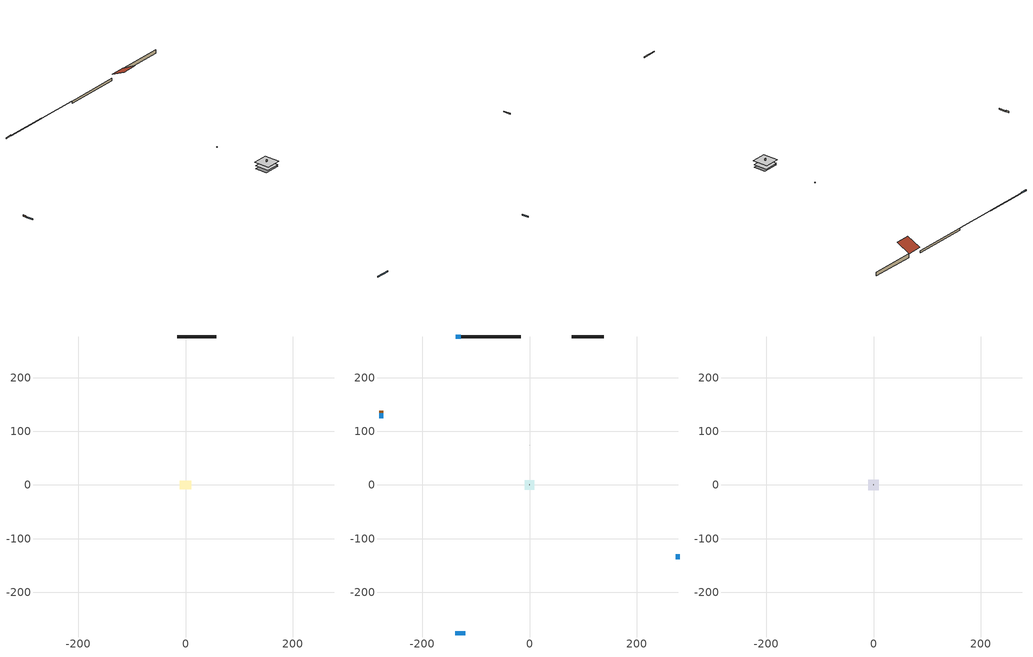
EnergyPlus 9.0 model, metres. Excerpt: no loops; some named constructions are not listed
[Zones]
finished basement
 floor foundation (SlabConstruction): -10.67,-7.62 -10.67,7.62 10.67,7.62 10.67,-7.62 z-2.13
 wall foundation (FndWallConstruction): 57.38,276.71 -15.77,276.71 z-2.13:0.61
living
 floor to finished basement (AdiabaticFloorConstruction Reversed): 9.02,9.02 9.02,-9.02 -9.02,-9.02 -9.02,9.02 z0.61
 wall outside (WallConstruction): 138.36,276.71 79,276.71 z0.61:5.49
 wall outside (RimJoistConstruction): -16.7,276.71 -71.56,276.71 z0.61:0.91
 wall outside (RimJoistConstruction 1): -72.49,276.71 -127.35,276.71 z0.61:0.91
 wall outside (AdiabaticWallConstruction 1): -276.71,138.36 -276.71,134.7 z0.61:2.64
 wall outside (AdiabaticWallConstruction): -138.36,-276.71 -120.07,-276.71 / -128.28,276.71 -137.43,276.71 / 276.71,-138.36 276.71,-129.21 / -276.71,133.77 -276.71,124.63 z0.61:1.83
 wall to unfinished attic (WallConstruction 1 Reversed): -0.61,0 0.61,0 z5.49:7.92
 window (WindowConstruction): -138.36,-276.71 -120.07,-276.71 z0.61:1.83
 window (WindowConstruction 1): -128.28,276.71 -137.43,276.71 z0.61:1.83
 window (WindowConstruction 2): 276.71,-138.36 276.71,-129.21 z0.61:1.83
 window (WindowConstruction 3): -276.71,133.77 -276.71,124.63 z0.61:1.83
 door (Door): -276.71,138.36 -276.71,134.7 z0.61:2.64
res ds res ac asys ret air zone
 floor adiabatic (AdiabaticConst): 0,74 0,74.1 0.1,74.1 0.1,74 z0
 wall adiabatic (AdiabaticConst): 0.1,74 0.1,74.1 0,74.1 0,74 0.1,74 z0:1
 ceiling adiabatic (AdiabaticConst): 0.1,74 0.1,74.1 0,74.1 0,74 z1
res ds res fur gas asys ret air zone
 floor adiabatic (AdiabaticConst): 0,74 0,74.1 0.1,74.1 0.1,74 z0
 wall adiabatic (AdiabaticConst): 0,74.1 0,74 0.1,74 0.1,74.1 0,74.1 z0:1
 ceiling adiabatic (AdiabaticConst): 0.1,74 0.1,74.1 0,74.1 0,74 z1
unfinished attic
 floor to living (FloorConstruction): -9.88,-9.88 -9.88,9.88 9.88,9.88 9.88,-9.88 z5.49
 roof outside (RoofConstruction): 58.31,276.71,5.49 58.31,259.04,14.32 78.07,259.04,14.32 78.07,276.71,5.49
[Schedule:Day:Interval]
res mv_1 bath exhaust schedule allday1; res mv_1 bath exhaust schedule allday10; res mv_1 bath exhaust schedule allday11; res mv_1 bath exhaust schedule allday12; res mv_1 bath exhaust schedule allday2; res mv_1 bath exhaust schedule allday3; res mv_1 bath exhaust schedule allday4; res mv_1 bath exhaust schedule allday5; res mv_1 bath exhaust schedule allday6; res mv_1 bath exhaust schedule allday7; res mv_1 bath exhaust schedule allday8; res mv_1 bath exhaust schedule allday9: No, 04:00, 0, 05:00, 1, 24:00, 0
res mv_1 range exhaust schedule allday1; res mv_1 range exhaust schedule allday10; res mv_1 range exhaust schedule allday11; res mv_1 range exhaust schedule allday12; res mv_1 range exhaust schedule allday2; res mv_1 range exhaust schedule allday3; res mv_1 range exhaust schedule allday4; res mv_1 range exhaust schedule allday5; res mv_1 range exhaust schedule allday6; res mv_1 range exhaust schedule allday7; res mv_1 range exhaust schedule allday8; res mv_1 range exhaust schedule allday9: No, 15:00, 0, 16:00, 1, 24:00, 0
res nv_1 availability schedule allday1 on; res nv_1 availability schedule allday1 on 1; res nv_1 availability schedule allday1 on 10; res nv_1 availability schedule allday1 on 11; res nv_1 availability schedule allday1 on 2; res nv_1 availability schedule allday1 on 3; res nv_1 availability schedule allday1 on 4; res nv_1 availability schedule allday1 on 5; res nv_1 availability schedule allday1 on 6; res nv_1 availability schedule allday1 on 7; res nv_1 availability schedule allday1 on 8; res nv_1 availability schedule allday1 on 9: No, 01:00, 1, 02:00, 1, 03:00, 1, 04:00, 1, 05:00, 1, 06:00, 1, 07:00, 1, 08:00, 1, 09:00, 1, 10:00, 1, 11:00, 1, 12:00, 1, 13:00, 1, 14:00, 1, 15:00, 1, 16:00, 1, 17:00, 1, 18:00, 1, 19:00, 1, 20:00, 1, 21:00, 1, 22:00, 1, 23:00, 1, 24:00, 1
res nv_1 temp schedule allday1; res nv_1 temp schedule allday11; res nv_1 temp schedule allday12; res nv_1 temp schedule allday2; res nv_1 temp schedule allday3; res nv_1 temp schedule allday4: No, 01:00, 25, 24:00, 23.8889
res nv_1 temp schedule allday10; res nv_1 temp schedule allday5; res nv_1 temp schedule allday6: No, 24:00, 20.5556
res nv_1 temp schedule allday7; res nv_1 temp schedule allday8; res nv_1 temp schedule allday9: No, 01:00, 20.5556, 24:00, 22.2222
Schedule Day 18; Schedule Day 19; Schedule Day 20; Schedule Day 21; Schedule Day 4; Window shading schedule allday11 3; Window shading schedule allday12 3; Window shading schedule allday3 3; Window shading schedule allday4 3: No, 24:00, 0
Window shading schedule allday10 3; Window shading schedule allday5 3; Window shading schedule allday6 3; Window shading schedule allday7 3; Window shading schedule allday8 3; Window shading schedule allday9 3: No, 24:00, 1
[Schedule:Week:Daily]
res mv_1 bath exhaust schedule Week Rule - Jan1-Jan6: Schedule Day 21, res mv_1 bath exhaust schedule allday1, res mv_1 bath exhaust schedule allday1, res mv_1 bath exhaust schedule allday1, res mv_1 bath exhaust schedule allday1, res mv_1 bath exhaust schedule allday1, res mv_1 bath exhaust schedule allday1, Schedule Day 21, Schedule Day 21, Schedule Day 21, Schedule Day 21, Schedule Day 21
res mv_1 bath exhaust schedule Week Rule - Jan7-Jan27: res mv_1 bath exhaust schedule allday1, res mv_1 bath exhaust schedule allday1, res mv_1 bath exhaust schedule allday1, res mv_1 bath exhaust schedule allday1, res mv_1 bath exhaust schedule allday1, res mv_1 bath exhaust schedule allday1, res mv_1 bath exhaust schedule allday1, Schedule Day 21, Schedule Day 21, Schedule Day 21, Schedule Day 21, Schedule Day 21
res mv_1 bath exhaust schedule Week Rule - Jan28-Feb3: res mv_1 bath exhaust schedule allday1, res mv_1 bath exhaust schedule allday1, res mv_1 bath exhaust schedule allday1, res mv_1 bath exhaust schedule allday1, res mv_1 bath exhaust schedule allday2, res mv_1 bath exhaust schedule allday2, res mv_1 bath exhaust schedule allday2, Schedule Day 21, Schedule Day 21, Schedule Day 21, Schedule Day 21, Schedule Day 21
res mv_1 bath exhaust schedule Week Rule - Feb4-Feb24: res mv_1 bath exhaust schedule allday2, res mv_1 bath exhaust schedule allday2, res mv_1 bath exhaust schedule allday2, res mv_1 bath exhaust schedule allday2, res mv_1 bath exhaust schedule allday2, res mv_1 bath exhaust schedule allday2, res mv_1 bath exhaust schedule allday2, Schedule Day 21, Schedule Day 21, Schedule Day 21, Schedule Day 21, Schedule Day 21
res mv_1 bath exhaust schedule Week Rule - Feb25-Mar3: res mv_1 bath exhaust schedule allday2, res mv_1 bath exhaust schedule allday2, res mv_1 bath exhaust schedule allday2, res mv_1 bath exhaust schedule allday2, res mv_1 bath exhaust schedule allday3, res mv_1 bath exhaust schedule allday3, res mv_1 bath exhaust schedule allday3, Schedule Day 21, Schedule Day 21, Schedule Day 21, Schedule Day 21, Schedule Day 21
res mv_1 bath exhaust schedule Week Rule - Mar4-Mar31: res mv_1 bath exhaust schedule allday3, res mv_1 bath exhaust schedule allday3, res mv_1 bath exhaust schedule allday3, res mv_1 bath exhaust schedule allday3, res mv_1 bath exhaust schedule allday3, res mv_1 bath exhaust schedule allday3, res mv_1 bath exhaust schedule allday3, Schedule Day 21, Schedule Day 21, Schedule Day 21, Schedule Day 21, Schedule Day 21
res mv_1 bath exhaust schedule Week Rule - Apr1-Apr28: res mv_1 bath exhaust schedule allday4, res mv_1 bath exhaust schedule allday4, res mv_1 bath exhaust schedule allday4, res mv_1 bath exhaust schedule allday4, res mv_1 bath exhaust schedule allday4, res mv_1 bath exhaust schedule allday4, res mv_1 bath exhaust schedule allday4, Schedule Day 21, Schedule Day 21, Schedule Day 21, Schedule Day 21, Schedule Day 21
res mv_1 bath exhaust schedule Week Rule - Apr29-May5: res mv_1 bath exhaust schedule allday4, res mv_1 bath exhaust schedule allday4, res mv_1 bath exhaust schedule allday5, res mv_1 bath exhaust schedule allday5, res mv_1 bath exhaust schedule allday5, res mv_1 bath exhaust schedule allday5, res mv_1 bath exhaust schedule allday5, Schedule Day 21, Schedule Day 21, Schedule Day 21, Schedule Day 21, Schedule Day 21
res mv_1 bath exhaust schedule Week Rule - May6-May26: res mv_1 bath exhaust schedule allday5, res mv_1 bath exhaust schedule allday5, res mv_1 bath exhaust schedule allday5, res mv_1 bath exhaust schedule allday5, res mv_1 bath exhaust schedule allday5, res mv_1 bath exhaust schedule allday5, res mv_1 bath exhaust schedule allday5, Schedule Day 21, Schedule Day 21, Schedule Day 21, Schedule Day 21, Schedule Day 21
res mv_1 bath exhaust schedule Week Rule - May27-Jun2: res mv_1 bath exhaust schedule allday5, res mv_1 bath exhaust schedule allday5, res mv_1 bath exhaust schedule allday5, res mv_1 bath exhaust schedule allday5, res mv_1 bath exhaust schedule allday5, res mv_1 bath exhaust schedule allday6, res mv_1 bath exhaust schedule allday6, Schedule Day 21, Schedule Day 21, Schedule Day 21, Schedule Day 21, Schedule Day 21
res mv_1 bath exhaust schedule Week Rule - Jun3-Jun30: res mv_1 bath exhaust schedule allday6, res mv_1 bath exhaust schedule allday6, res mv_1 bath exhaust schedule allday6, res mv_1 bath exhaust schedule allday6, res mv_1 bath exhaust schedule allday6, res mv_1 bath exhaust schedule allday6, res mv_1 bath exhaust schedule allday6, Schedule Day 21, Schedule Day 21, Schedule Day 21, Schedule Day 21, Schedule Day 21
res mv_1 bath exhaust schedule Week Rule - Jul1-Jul28: res mv_1 bath exhaust schedule allday7, res mv_1 bath exhaust schedule allday7, res mv_1 bath exhaust schedule allday7, res mv_1 bath exhaust schedule allday7, res mv_1 bath exhaust schedule allday7, res mv_1 bath exhaust schedule allday7, res mv_1 bath exhaust schedule allday7, Schedule Day 21, Schedule Day 21, Schedule Day 21, Schedule Day 21, Schedule Day 21
res mv_1 bath exhaust schedule Week Rule - Jul29-Aug4: res mv_1 bath exhaust schedule allday7, res mv_1 bath exhaust schedule allday7, res mv_1 bath exhaust schedule allday7, res mv_1 bath exhaust schedule allday8, res mv_1 bath exhaust schedule allday8, res mv_1 bath exhaust schedule allday8, res mv_1 bath exhaust schedule allday8, Schedule Day 21, Schedule Day 21, Schedule Day 21, Schedule Day 21, Schedule Day 21
res mv_1 bath exhaust schedule Week Rule - Aug5-Aug25: res mv_1 bath exhaust schedule allday8, res mv_1 bath exhaust schedule allday8, res mv_1 bath exhaust schedule allday8, res mv_1 bath exhaust schedule allday8, res mv_1 bath exhaust schedule allday8, res mv_1 bath exhaust schedule allday8, res mv_1 bath exhaust schedule allday8, Schedule Day 21, Schedule Day 21, Schedule Day 21, Schedule Day 21, Schedule Day 21
res mv_1 bath exhaust schedule Week Rule - Aug26-Sep1: res mv_1 bath exhaust schedule allday8, res mv_1 bath exhaust schedule allday8, res mv_1 bath exhaust schedule allday8, res mv_1 bath exhaust schedule allday8, res mv_1 bath exhaust schedule allday8, res mv_1 bath exhaust schedule allday8, res mv_1 bath exhaust schedule allday9, Schedule Day 21, Schedule Day 21, Schedule Day 21, Schedule Day 21, Schedule Day 21
res mv_1 bath exhaust schedule Week Rule - Sep2-Sep29: res mv_1 bath exhaust schedule allday9, res mv_1 bath exhaust schedule allday9, res mv_1 bath exhaust schedule allday9, res mv_1 bath exhaust schedule allday9, res mv_1 bath exhaust schedule allday9, res mv_1 bath exhaust schedule allday9, res mv_1 bath exhaust schedule allday9, Schedule Day 21, Schedule Day 21, Schedule Day 21, Schedule Day 21, Schedule Day 21
res mv_1 bath exhaust schedule Week Rule - Sep30-Oct6: res mv_1 bath exhaust schedule allday9, res mv_1 bath exhaust schedule allday10, res mv_1 bath exhaust schedule allday10, res mv_1 bath exhaust schedule allday10, res mv_1 bath exhaust schedule allday10, res mv_1 bath exhaust schedule allday10, res mv_1 bath exhaust schedule allday10, Schedule Day 21, Schedule Day 21, Schedule Day 21, Schedule Day 21, Schedule Day 21
res mv_1 bath exhaust schedule Week Rule - Oct7-Oct27: res mv_1 bath exhaust schedule allday10, res mv_1 bath exhaust schedule allday10, res mv_1 bath exhaust schedule allday10, res mv_1 bath exhaust schedule allday10, res mv_1 bath exhaust schedule allday10, res mv_1 bath exhaust schedule allday10, res mv_1 bath exhaust schedule allday10, Schedule Day 21, Schedule Day 21, Schedule Day 21, Schedule Day 21, Schedule Day 21
res mv_1 bath exhaust schedule Week Rule - Oct28-Nov3: res mv_1 bath exhaust schedule allday10, res mv_1 bath exhaust schedule allday10, res mv_1 bath exhaust schedule allday10, res mv_1 bath exhaust schedule allday10, res mv_1 bath exhaust schedule allday11, res mv_1 bath exhaust schedule allday11, res mv_1 bath exhaust schedule allday11, Schedule Day 21, Schedule Day 21, Schedule Day 21, Schedule Day 21, Schedule Day 21
res mv_1 bath exhaust schedule Week Rule - Nov4-Nov24: res mv_1 bath exhaust schedule allday11, res mv_1 bath exhaust schedule allday11, res mv_1 bath exhaust schedule allday11, res mv_1 bath exhaust schedule allday11, res mv_1 bath exhaust schedule allday11, res mv_1 bath exhaust schedule allday11, res mv_1 bath exhaust schedule allday11, Schedule Day 21, Schedule Day 21, Schedule Day 21, Schedule Day 21, Schedule Day 21
res mv_1 bath exhaust schedule Week Rule - Nov25-Dec1: res mv_1 bath exhaust schedule allday11, res mv_1 bath exhaust schedule allday11, res mv_1 bath exhaust schedule allday11, res mv_1 bath exhaust schedule allday11, res mv_1 bath exhaust schedule allday11, res mv_1 bath exhaust schedule allday11, res mv_1 bath exhaust schedule allday12, Schedule Day 21, Schedule Day 21, Schedule Day 21, Schedule Day 21, Schedule Day 21
res mv_1 bath exhaust schedule Week Rule - Dec2-Dec31: res mv_1 bath exhaust schedule allday12, res mv_1 bath exhaust schedule allday12, res mv_1 bath exhaust schedule allday12, res mv_1 bath exhaust schedule allday12, res mv_1 bath exhaust schedule allday12, res mv_1 bath exhaust schedule allday12, res mv_1 bath exhaust schedule allday12, Schedule Day 21, Schedule Day 21, Schedule Day 21, Schedule Day 21, Schedule Day 21
res mv_1 range exhaust schedule Week Rule - Jan1-Jan6: Schedule Day 20, res mv_1 range exhaust schedule allday1, res mv_1 range exhaust schedule allday1, res mv_1 range exhaust schedule allday1, res mv_1 range exhaust schedule allday1, res mv_1 range exhaust schedule allday1, res mv_1 range exhaust schedule allday1, Schedule Day 20, Schedule Day 20, Schedule Day 20, Schedule Day 20, Schedule Day 20
res mv_1 range exhaust schedule Week Rule - Jan7-Jan27: res mv_1 range exhaust schedule allday1, res mv_1 range exhaust schedule allday1, res mv_1 range exhaust schedule allday1, res mv_1 range exhaust schedule allday1, res mv_1 range exhaust schedule allday1, res mv_1 range exhaust schedule allday1, res mv_1 range exhaust schedule allday1, Schedule Day 20, Schedule Day 20, Schedule Day 20, Schedule Day 20, Schedule Day 20
res mv_1 range exhaust schedule Week Rule - Jan28-Feb3: res mv_1 range exhaust schedule allday1, res mv_1 range exhaust schedule allday1, res mv_1 range exhaust schedule allday1, res mv_1 range exhaust schedule allday1, res mv_1 range exhaust schedule allday2, res mv_1 range exhaust schedule allday2, res mv_1 range exhaust schedule allday2, Schedule Day 20, Schedule Day 20, Schedule Day 20, Schedule Day 20, Schedule Day 20
res mv_1 range exhaust schedule Week Rule - Feb4-Feb24: res mv_1 range exhaust schedule allday2, res mv_1 range exhaust schedule allday2, res mv_1 range exhaust schedule allday2, res mv_1 range exhaust schedule allday2, res mv_1 range exhaust schedule allday2, res mv_1 range exhaust schedule allday2, res mv_1 range exhaust schedule allday2, Schedule Day 20, Schedule Day 20, Schedule Day 20, Schedule Day 20, Schedule Day 20
res mv_1 range exhaust schedule Week Rule - Feb25-Mar3: res mv_1 range exhaust schedule allday2, res mv_1 range exhaust schedule allday2, res mv_1 range exhaust schedule allday2, res mv_1 range exhaust schedule allday2, res mv_1 range exhaust schedule allday3, res mv_1 range exhaust schedule allday3, res mv_1 range exhaust schedule allday3, Schedule Day 20, Schedule Day 20, Schedule Day 20, Schedule Day 20, Schedule Day 20
res mv_1 range exhaust schedule Week Rule - Mar4-Mar31: res mv_1 range exhaust schedule allday3, res mv_1 range exhaust schedule allday3, res mv_1 range exhaust schedule allday3, res mv_1 range exhaust schedule allday3, res mv_1 range exhaust schedule allday3, res mv_1 range exhaust schedule allday3, res mv_1 range exhaust schedule allday3, Schedule Day 20, Schedule Day 20, Schedule Day 20, Schedule Day 20, Schedule Day 20
res mv_1 range exhaust schedule Week Rule - Apr1-Apr28: res mv_1 range exhaust schedule allday4, res mv_1 range exhaust schedule allday4, res mv_1 range exhaust schedule allday4, res mv_1 range exhaust schedule allday4, res mv_1 range exhaust schedule allday4, res mv_1 range exhaust schedule allday4, res mv_1 range exhaust schedule allday4, Schedule Day 20, Schedule Day 20, Schedule Day 20, Schedule Day 20, Schedule Day 20
res mv_1 range exhaust schedule Week Rule - Apr29-May5: res mv_1 range exhaust schedule allday4, res mv_1 range exhaust schedule allday4, res mv_1 range exhaust schedule allday5, res mv_1 range exhaust schedule allday5, res mv_1 range exhaust schedule allday5, res mv_1 range exhaust schedule allday5, res mv_1 range exhaust schedule allday5, Schedule Day 20, Schedule Day 20, Schedule Day 20, Schedule Day 20, Schedule Day 20
res mv_1 range exhaust schedule Week Rule - May6-May26: res mv_1 range exhaust schedule allday5, res mv_1 range exhaust schedule allday5, res mv_1 range exhaust schedule allday5, res mv_1 range exhaust schedule allday5, res mv_1 range exhaust schedule allday5, res mv_1 range exhaust schedule allday5, res mv_1 range exhaust schedule allday5, Schedule Day 20, Schedule Day 20, Schedule Day 20, Schedule Day 20, Schedule Day 20
res mv_1 range exhaust schedule Week Rule - May27-Jun2: res mv_1 range exhaust schedule allday5, res mv_1 range exhaust schedule allday5, res mv_1 range exhaust schedule allday5, res mv_1 range exhaust schedule allday5, res mv_1 range exhaust schedule allday5, res mv_1 range exhaust schedule allday6, res mv_1 range exhaust schedule allday6, Schedule Day 20, Schedule Day 20, Schedule Day 20, Schedule Day 20, Schedule Day 20
res mv_1 range exhaust schedule Week Rule - Jun3-Jun30: res mv_1 range exhaust schedule allday6, res mv_1 range exhaust schedule allday6, res mv_1 range exhaust schedule allday6, res mv_1 range exhaust schedule allday6, res mv_1 range exhaust schedule allday6, res mv_1 range exhaust schedule allday6, res mv_1 range exhaust schedule allday6, Schedule Day 20, Schedule Day 20, Schedule Day 20, Schedule Day 20, Schedule Day 20
res mv_1 range exhaust schedule Week Rule - Jul1-Jul28: res mv_1 range exhaust schedule allday7, res mv_1 range exhaust schedule allday7, res mv_1 range exhaust schedule allday7, res mv_1 range exhaust schedule allday7, res mv_1 range exhaust schedule allday7, res mv_1 range exhaust schedule allday7, res mv_1 range exhaust schedule allday7, Schedule Day 20, Schedule Day 20, Schedule Day 20, Schedule Day 20, Schedule Day 20
res mv_1 range exhaust schedule Week Rule - Jul29-Aug4: res mv_1 range exhaust schedule allday7, res mv_1 range exhaust schedule allday7, res mv_1 range exhaust schedule allday7, res mv_1 range exhaust schedule allday8, res mv_1 range exhaust schedule allday8, res mv_1 range exhaust schedule allday8, res mv_1 range exhaust schedule allday8, Schedule Day 20, Schedule Day 20, Schedule Day 20, Schedule Day 20, Schedule Day 20
res mv_1 range exhaust schedule Week Rule - Aug5-Aug25: res mv_1 range exhaust schedule allday8, res mv_1 range exhaust schedule allday8, res mv_1 range exhaust schedule allday8, res mv_1 range exhaust schedule allday8, res mv_1 range exhaust schedule allday8, res mv_1 range exhaust schedule allday8, res mv_1 range exhaust schedule allday8, Schedule Day 20, Schedule Day 20, Schedule Day 20, Schedule Day 20, Schedule Day 20
res mv_1 range exhaust schedule Week Rule - Aug26-Sep1: res mv_1 range exhaust schedule allday8, res mv_1 range exhaust schedule allday8, res mv_1 range exhaust schedule allday8, res mv_1 range exhaust schedule allday8, res mv_1 range exhaust schedule allday8, res mv_1 range exhaust schedule allday8, res mv_1 range exhaust schedule allday9, Schedule Day 20, Schedule Day 20, Schedule Day 20, Schedule Day 20, Schedule Day 20
res mv_1 range exhaust schedule Week Rule - Sep2-Sep29: res mv_1 range exhaust schedule allday9, res mv_1 range exhaust schedule allday9, res mv_1 range exhaust schedule allday9, res mv_1 range exhaust schedule allday9, res mv_1 range exhaust schedule allday9, res mv_1 range exhaust schedule allday9, res mv_1 range exhaust schedule allday9, Schedule Day 20, Schedule Day 20, Schedule Day 20, Schedule Day 20, Schedule Day 20
res mv_1 range exhaust schedule Week Rule - Sep30-Oct6: res mv_1 range exhaust schedule allday9, res mv_1 range exhaust schedule allday10, res mv_1 range exhaust schedule allday10, res mv_1 range exhaust schedule allday10, res mv_1 range exhaust schedule allday10, res mv_1 range exhaust schedule allday10, res mv_1 range exhaust schedule allday10, Schedule Day 20, Schedule Day 20, Schedule Day 20, Schedule Day 20, Schedule Day 20
res mv_1 range exhaust schedule Week Rule - Oct7-Oct27: res mv_1 range exhaust schedule allday10, res mv_1 range exhaust schedule allday10, res mv_1 range exhaust schedule allday10, res mv_1 range exhaust schedule allday10, res mv_1 range exhaust schedule allday10, res mv_1 range exhaust schedule allday10, res mv_1 range exhaust schedule allday10, Schedule Day 20, Schedule Day 20, Schedule Day 20, Schedule Day 20, Schedule Day 20
res mv_1 range exhaust schedule Week Rule - Oct28-Nov3: res mv_1 range exhaust schedule allday10, res mv_1 range exhaust schedule allday10, res mv_1 range exhaust schedule allday10, res mv_1 range exhaust schedule allday10, res mv_1 range exhaust schedule allday11, res mv_1 range exhaust schedule allday11, res mv_1 range exhaust schedule allday11, Schedule Day 20, Schedule Day 20, Schedule Day 20, Schedule Day 20, Schedule Day 20
res mv_1 range exhaust schedule Week Rule - Nov4-Nov24: res mv_1 range exhaust schedule allday11, res mv_1 range exhaust schedule allday11, res mv_1 range exhaust schedule allday11, res mv_1 range exhaust schedule allday11, res mv_1 range exhaust schedule allday11, res mv_1 range exhaust schedule allday11, res mv_1 range exhaust schedule allday11, Schedule Day 20, Schedule Day 20, Schedule Day 20, Schedule Day 20, Schedule Day 20
res mv_1 range exhaust schedule Week Rule - Nov25-Dec1: res mv_1 range exhaust schedule allday11, res mv_1 range exhaust schedule allday11, res mv_1 range exhaust schedule allday11, res mv_1 range exhaust schedule allday11, res mv_1 range exhaust schedule allday11, res mv_1 range exhaust schedule allday11, res mv_1 range exhaust schedule allday12, Schedule Day 20, Schedule Day 20, Schedule Day 20, Schedule Day 20, Schedule Day 20
res mv_1 range exhaust schedule Week Rule - Dec2-Dec31: res mv_1 range exhaust schedule allday12, res mv_1 range exhaust schedule allday12, res mv_1 range exhaust schedule allday12, res mv_1 range exhaust schedule allday12, res mv_1 range exhaust schedule allday12, res mv_1 range exhaust schedule allday12, res mv_1 range exhaust schedule allday12, Schedule Day 20, Schedule Day 20, Schedule Day 20, Schedule Day 20, Schedule Day 20
res nv_1 avail schedule Week Rule - Jan1-Jan6: Schedule Day 19, res nv_1 availability schedule allday1 on, res nv_1 availability schedule allday1 on, res nv_1 availability schedule allday1 on, res nv_1 availability schedule allday1 on, res nv_1 availability schedule allday1 on, res nv_1 availability schedule allday1 on, Schedule Day 19, Schedule Day 19, Schedule Day 19, Schedule Day 19, Schedule Day 19
res nv_1 avail schedule Week Rule - Jan7-Jan27: res nv_1 availability schedule allday1 on, res nv_1 availability schedule allday1 on, res nv_1 availability schedule allday1 on, res nv_1 availability schedule allday1 on, res nv_1 availability schedule allday1 on, res nv_1 availability schedule allday1 on, res nv_1 availability schedule allday1 on, Schedule Day 19, Schedule Day 19, Schedule Day 19, Schedule Day 19, Schedule Day 19
res nv_1 avail schedule Week Rule - Jan28-Feb3: res nv_1 availability schedule allday1 on, res nv_1 availability schedule allday1 on, res nv_1 availability schedule allday1 on, res nv_1 availability schedule allday1 on, res nv_1 availability schedule allday1 on 1, res nv_1 availability schedule allday1 on 1, res nv_1 availability schedule allday1 on 1, Schedule Day 19, Schedule Day 19, Schedule Day 19, Schedule Day 19, Schedule Day 19
res nv_1 avail schedule Week Rule - Feb4-Feb24: res nv_1 availability schedule allday1 on 1, res nv_1 availability schedule allday1 on 1, res nv_1 availability schedule allday1 on 1, res nv_1 availability schedule allday1 on 1, res nv_1 availability schedule allday1 on 1, res nv_1 availability schedule allday1 on 1, res nv_1 availability schedule allday1 on 1, Schedule Day 19, Schedule Day 19, Schedule Day 19, Schedule Day 19, Schedule Day 19
res nv_1 avail schedule Week Rule - Feb25-Mar3: res nv_1 availability schedule allday1 on 1, res nv_1 availability schedule allday1 on 1, res nv_1 availability schedule allday1 on 1, res nv_1 availability schedule allday1 on 1, res nv_1 availability schedule allday1 on 2, res nv_1 availability schedule allday1 on 2, res nv_1 availability schedule allday1 on 2, Schedule Day 19, Schedule Day 19, Schedule Day 19, Schedule Day 19, Schedule Day 19
res nv_1 avail schedule Week Rule - Mar4-Mar31: res nv_1 availability schedule allday1 on 2, res nv_1 availability schedule allday1 on 2, res nv_1 availability schedule allday1 on 2, res nv_1 availability schedule allday1 on 2, res nv_1 availability schedule allday1 on 2, res nv_1 availability schedule allday1 on 2, res nv_1 availability schedule allday1 on 2, Schedule Day 19, Schedule Day 19, Schedule Day 19, Schedule Day 19, Schedule Day 19
res nv_1 avail schedule Week Rule - Apr1-Apr28: res nv_1 availability schedule allday1 on 3, res nv_1 availability schedule allday1 on 3, res nv_1 availability schedule allday1 on 3, res nv_1 availability schedule allday1 on 3, res nv_1 availability schedule allday1 on 3, res nv_1 availability schedule allday1 on 3, res nv_1 availability schedule allday1 on 3, Schedule Day 19, Schedule Day 19, Schedule Day 19, Schedule Day 19, Schedule Day 19
res nv_1 avail schedule Week Rule - Apr29-May5: res nv_1 availability schedule allday1 on 3, res nv_1 availability schedule allday1 on 3, res nv_1 availability schedule allday1 on 4, res nv_1 availability schedule allday1 on 4, res nv_1 availability schedule allday1 on 4, res nv_1 availability schedule allday1 on 4, res nv_1 availability schedule allday1 on 4, Schedule Day 19, Schedule Day 19, Schedule Day 19, Schedule Day 19, Schedule Day 19
res nv_1 avail schedule Week Rule - May6-May26: res nv_1 availability schedule allday1 on 4, res nv_1 availability schedule allday1 on 4, res nv_1 availability schedule allday1 on 4, res nv_1 availability schedule allday1 on 4, res nv_1 availability schedule allday1 on 4, res nv_1 availability schedule allday1 on 4, res nv_1 availability schedule allday1 on 4, Schedule Day 19, Schedule Day 19, Schedule Day 19, Schedule Day 19, Schedule Day 19
res nv_1 avail schedule Week Rule - May27-Jun2: res nv_1 availability schedule allday1 on 4, res nv_1 availability schedule allday1 on 4, res nv_1 availability schedule allday1 on 4, res nv_1 availability schedule allday1 on 4, res nv_1 availability schedule allday1 on 4, res nv_1 availability schedule allday1 on 5, res nv_1 availability schedule allday1 on 5, Schedule Day 19, Schedule Day 19, Schedule Day 19, Schedule Day 19, Schedule Day 19
res nv_1 avail schedule Week Rule - Jun3-Jun30: res nv_1 availability schedule allday1 on 5, res nv_1 availability schedule allday1 on 5, res nv_1 availability schedule allday1 on 5, res nv_1 availability schedule allday1 on 5, res nv_1 availability schedule allday1 on 5, res nv_1 availability schedule allday1 on 5, res nv_1 availability schedule allday1 on 5, Schedule Day 19, Schedule Day 19, Schedule Day 19, Schedule Day 19, Schedule Day 19
res nv_1 avail schedule Week Rule - Jul1-Jul28: res nv_1 availability schedule allday1 on 6, res nv_1 availability schedule allday1 on 6, res nv_1 availability schedule allday1 on 6, res nv_1 availability schedule allday1 on 6, res nv_1 availability schedule allday1 on 6, res nv_1 availability schedule allday1 on 6, res nv_1 availability schedule allday1 on 6, Schedule Day 19, Schedule Day 19, Schedule Day 19, Schedule Day 19, Schedule Day 19
res nv_1 avail schedule Week Rule - Jul29-Aug4: res nv_1 availability schedule allday1 on 6, res nv_1 availability schedule allday1 on 6, res nv_1 availability schedule allday1 on 6, res nv_1 availability schedule allday1 on 7, res nv_1 availability schedule allday1 on 7, res nv_1 availability schedule allday1 on 7, res nv_1 availability schedule allday1 on 7, Schedule Day 19, Schedule Day 19, Schedule Day 19, Schedule Day 19, Schedule Day 19
res nv_1 avail schedule Week Rule - Aug5-Aug25: res nv_1 availability schedule allday1 on 7, res nv_1 availability schedule allday1 on 7, res nv_1 availability schedule allday1 on 7, res nv_1 availability schedule allday1 on 7, res nv_1 availability schedule allday1 on 7, res nv_1 availability schedule allday1 on 7, res nv_1 availability schedule allday1 on 7, Schedule Day 19, Schedule Day 19, Schedule Day 19, Schedule Day 19, Schedule Day 19
res nv_1 avail schedule Week Rule - Aug26-Sep1: res nv_1 availability schedule allday1 on 7, res nv_1 availability schedule allday1 on 7, res nv_1 availability schedule allday1 on 7, res nv_1 availability schedule allday1 on 7, res nv_1 availability schedule allday1 on 7, res nv_1 availability schedule allday1 on 7, res nv_1 availability schedule allday1 on 8, Schedule Day 19, Schedule Day 19, Schedule Day 19, Schedule Day 19, Schedule Day 19
res nv_1 avail schedule Week Rule - Sep2-Sep29: res nv_1 availability schedule allday1 on 8, res nv_1 availability schedule allday1 on 8, res nv_1 availability schedule allday1 on 8, res nv_1 availability schedule allday1 on 8, res nv_1 availability schedule allday1 on 8, res nv_1 availability schedule allday1 on 8, res nv_1 availability schedule allday1 on 8, Schedule Day 19, Schedule Day 19, Schedule Day 19, Schedule Day 19, Schedule Day 19
res nv_1 avail schedule Week Rule - Sep30-Oct6: res nv_1 availability schedule allday1 on 8, res nv_1 availability schedule allday1 on 9, res nv_1 availability schedule allday1 on 9, res nv_1 availability schedule allday1 on 9, res nv_1 availability schedule allday1 on 9, res nv_1 availability schedule allday1 on 9, res nv_1 availability schedule allday1 on 9, Schedule Day 19, Schedule Day 19, Schedule Day 19, Schedule Day 19, Schedule Day 19
res nv_1 avail schedule Week Rule - Oct7-Oct27: res nv_1 availability schedule allday1 on 9, res nv_1 availability schedule allday1 on 9, res nv_1 availability schedule allday1 on 9, res nv_1 availability schedule allday1 on 9, res nv_1 availability schedule allday1 on 9, res nv_1 availability schedule allday1 on 9, res nv_1 availability schedule allday1 on 9, Schedule Day 19, Schedule Day 19, Schedule Day 19, Schedule Day 19, Schedule Day 19
res nv_1 avail schedule Week Rule - Oct28-Nov3: res nv_1 availability schedule allday1 on 9, res nv_1 availability schedule allday1 on 9, res nv_1 availability schedule allday1 on 9, res nv_1 availability schedule allday1 on 9, res nv_1 availability schedule allday1 on 10, res nv_1 availability schedule allday1 on 10, res nv_1 availability schedule allday1 on 10, Schedule Day 19, Schedule Day 19, Schedule Day 19, Schedule Day 19, Schedule Day 19
res nv_1 avail schedule Week Rule - Nov4-Nov24: res nv_1 availability schedule allday1 on 10, res nv_1 availability schedule allday1 on 10, res nv_1 availability schedule allday1 on 10, res nv_1 availability schedule allday1 on 10, res nv_1 availability schedule allday1 on 10, res nv_1 availability schedule allday1 on 10, res nv_1 availability schedule allday1 on 10, Schedule Day 19, Schedule Day 19, Schedule Day 19, Schedule Day 19, Schedule Day 19
res nv_1 avail schedule Week Rule - Nov25-Dec1: res nv_1 availability schedule allday1 on 10, res nv_1 availability schedule allday1 on 10, res nv_1 availability schedule allday1 on 10, res nv_1 availability schedule allday1 on 10, res nv_1 availability schedule allday1 on 10, res nv_1 availability schedule allday1 on 10, res nv_1 availability schedule allday1 on 11, Schedule Day 19, Schedule Day 19, Schedule Day 19, Schedule Day 19, Schedule Day 19
res nv_1 avail schedule Week Rule - Dec2-Dec31: res nv_1 availability schedule allday1 on 11, res nv_1 availability schedule allday1 on 11, res nv_1 availability schedule allday1 on 11, res nv_1 availability schedule allday1 on 11, res nv_1 availability schedule allday1 on 11, res nv_1 availability schedule allday1 on 11, res nv_1 availability schedule allday1 on 11, Schedule Day 19, Schedule Day 19, Schedule Day 19, Schedule Day 19, Schedule Day 19
res nv_1 temp schedule Week Rule - Jan1-Jan6: Schedule Day 18, res nv_1 temp schedule allday1, res nv_1 temp schedule allday1, res nv_1 temp schedule allday1, res nv_1 temp schedule allday1, res nv_1 temp schedule allday1, res nv_1 temp schedule allday1, Schedule Day 18, Schedule Day 18, Schedule Day 18, Schedule Day 18, Schedule Day 18
res nv_1 temp schedule Week Rule - Jan7-Jan27: res nv_1 temp schedule allday1, res nv_1 temp schedule allday1, res nv_1 temp schedule allday1, res nv_1 temp schedule allday1, res nv_1 temp schedule allday1, res nv_1 temp schedule allday1, res nv_1 temp schedule allday1, Schedule Day 18, Schedule Day 18, Schedule Day 18, Schedule Day 18, Schedule Day 18
res nv_1 temp schedule Week Rule - Jan28-Feb3: res nv_1 temp schedule allday1, res nv_1 temp schedule allday1, res nv_1 temp schedule allday1, res nv_1 temp schedule allday1, res nv_1 temp schedule allday2, res nv_1 temp schedule allday2, res nv_1 temp schedule allday2, Schedule Day 18, Schedule Day 18, Schedule Day 18, Schedule Day 18, Schedule Day 18
res nv_1 temp schedule Week Rule - Feb4-Feb24: res nv_1 temp schedule allday2, res nv_1 temp schedule allday2, res nv_1 temp schedule allday2, res nv_1 temp schedule allday2, res nv_1 temp schedule allday2, res nv_1 temp schedule allday2, res nv_1 temp schedule allday2, Schedule Day 18, Schedule Day 18, Schedule Day 18, Schedule Day 18, Schedule Day 18
res nv_1 temp schedule Week Rule - Feb25-Mar3: res nv_1 temp schedule allday2, res nv_1 temp schedule allday2, res nv_1 temp schedule allday2, res nv_1 temp schedule allday2, res nv_1 temp schedule allday3, res nv_1 temp schedule allday3, res nv_1 temp schedule allday3, Schedule Day 18, Schedule Day 18, Schedule Day 18, Schedule Day 18, Schedule Day 18
res nv_1 temp schedule Week Rule - Mar4-Mar31: res nv_1 temp schedule allday3, res nv_1 temp schedule allday3, res nv_1 temp schedule allday3, res nv_1 temp schedule allday3, res nv_1 temp schedule allday3, res nv_1 temp schedule allday3, res nv_1 temp schedule allday3, Schedule Day 18, Schedule Day 18, Schedule Day 18, Schedule Day 18, Schedule Day 18
res nv_1 temp schedule Week Rule - Apr1-Apr28: res nv_1 temp schedule allday4, res nv_1 temp schedule allday4, res nv_1 temp schedule allday4, res nv_1 temp schedule allday4, res nv_1 temp schedule allday4, res nv_1 temp schedule allday4, res nv_1 temp schedule allday4, Schedule Day 18, Schedule Day 18, Schedule Day 18, Schedule Day 18, Schedule Day 18
res nv_1 temp schedule Week Rule - Apr29-May5: res nv_1 temp schedule allday4, res nv_1 temp schedule allday4, res nv_1 temp schedule allday5, res nv_1 temp schedule allday5, res nv_1 temp schedule allday5, res nv_1 temp schedule allday5, res nv_1 temp schedule allday5, Schedule Day 18, Schedule Day 18, Schedule Day 18, Schedule Day 18, Schedule Day 18
res nv_1 temp schedule Week Rule - May6-May26: res nv_1 temp schedule allday5, res nv_1 temp schedule allday5, res nv_1 temp schedule allday5, res nv_1 temp schedule allday5, res nv_1 temp schedule allday5, res nv_1 temp schedule allday5, res nv_1 temp schedule allday5, Schedule Day 18, Schedule Day 18, Schedule Day 18, Schedule Day 18, Schedule Day 18
res nv_1 temp schedule Week Rule - May27-Jun2: res nv_1 temp schedule allday5, res nv_1 temp schedule allday5, res nv_1 temp schedule allday5, res nv_1 temp schedule allday5, res nv_1 temp schedule allday5, res nv_1 temp schedule allday6, res nv_1 temp schedule allday6, Schedule Day 18, Schedule Day 18, Schedule Day 18, Schedule Day 18, Schedule Day 18
res nv_1 temp schedule Week Rule - Jun3-Jun30: res nv_1 temp schedule allday6, res nv_1 temp schedule allday6, res nv_1 temp schedule allday6, res nv_1 temp schedule allday6, res nv_1 temp schedule allday6, res nv_1 temp schedule allday6, res nv_1 temp schedule allday6, Schedule Day 18, Schedule Day 18, Schedule Day 18, Schedule Day 18, Schedule Day 18
res nv_1 temp schedule Week Rule - Jul1-Jul28: res nv_1 temp schedule allday7, res nv_1 temp schedule allday7, res nv_1 temp schedule allday7, res nv_1 temp schedule allday7, res nv_1 temp schedule allday7, res nv_1 temp schedule allday7, res nv_1 temp schedule allday7, Schedule Day 18, Schedule Day 18, Schedule Day 18, Schedule Day 18, Schedule Day 18
res nv_1 temp schedule Week Rule - Jul29-Aug4: res nv_1 temp schedule allday7, res nv_1 temp schedule allday7, res nv_1 temp schedule allday7, res nv_1 temp schedule allday8, res nv_1 temp schedule allday8, res nv_1 temp schedule allday8, res nv_1 temp schedule allday8, Schedule Day 18, Schedule Day 18, Schedule Day 18, Schedule Day 18, Schedule Day 18
res nv_1 temp schedule Week Rule - Aug5-Aug25: res nv_1 temp schedule allday8, res nv_1 temp schedule allday8, res nv_1 temp schedule allday8, res nv_1 temp schedule allday8, res nv_1 temp schedule allday8, res nv_1 temp schedule allday8, res nv_1 temp schedule allday8, Schedule Day 18, Schedule Day 18, Schedule Day 18, Schedule Day 18, Schedule Day 18
res nv_1 temp schedule Week Rule - Aug26-Sep1: res nv_1 temp schedule allday8, res nv_1 temp schedule allday8, res nv_1 temp schedule allday8, res nv_1 temp schedule allday8, res nv_1 temp schedule allday8, res nv_1 temp schedule allday8, res nv_1 temp schedule allday9, Schedule Day 18, Schedule Day 18, Schedule Day 18, Schedule Day 18, Schedule Day 18
res nv_1 temp schedule Week Rule - Sep2-Sep29: res nv_1 temp schedule allday9, res nv_1 temp schedule allday9, res nv_1 temp schedule allday9, res nv_1 temp schedule allday9, res nv_1 temp schedule allday9, res nv_1 temp schedule allday9, res nv_1 temp schedule allday9, Schedule Day 18, Schedule Day 18, Schedule Day 18, Schedule Day 18, Schedule Day 18
res nv_1 temp schedule Week Rule - Sep30-Oct6: res nv_1 temp schedule allday9, res nv_1 temp schedule allday10, res nv_1 temp schedule allday10, res nv_1 temp schedule allday10, res nv_1 temp schedule allday10, res nv_1 temp schedule allday10, res nv_1 temp schedule allday10, Schedule Day 18, Schedule Day 18, Schedule Day 18, Schedule Day 18, Schedule Day 18
res nv_1 temp schedule Week Rule - Oct7-Oct27: res nv_1 temp schedule allday10, res nv_1 temp schedule allday10, res nv_1 temp schedule allday10, res nv_1 temp schedule allday10, res nv_1 temp schedule allday10, res nv_1 temp schedule allday10, res nv_1 temp schedule allday10, Schedule Day 18, Schedule Day 18, Schedule Day 18, Schedule Day 18, Schedule Day 18
res nv_1 temp schedule Week Rule - Oct28-Nov3: res nv_1 temp schedule allday10, res nv_1 temp schedule allday10, res nv_1 temp schedule allday10, res nv_1 temp schedule allday10, res nv_1 temp schedule allday11, res nv_1 temp schedule allday11, res nv_1 temp schedule allday11, Schedule Day 18, Schedule Day 18, Schedule Day 18, Schedule Day 18, Schedule Day 18
res nv_1 temp schedule Week Rule - Nov4-Nov24: res nv_1 temp schedule allday11, res nv_1 temp schedule allday11, res nv_1 temp schedule allday11, res nv_1 temp schedule allday11, res nv_1 temp schedule allday11, res nv_1 temp schedule allday11, res nv_1 temp schedule allday11, Schedule Day 18, Schedule Day 18, Schedule Day 18, Schedule Day 18, Schedule Day 18
res nv_1 temp schedule Week Rule - Nov25-Dec1: res nv_1 temp schedule allday11, res nv_1 temp schedule allday11, res nv_1 temp schedule allday11, res nv_1 temp schedule allday11, res nv_1 temp schedule allday11, res nv_1 temp schedule allday11, res nv_1 temp schedule allday12, Schedule Day 18, Schedule Day 18, Schedule Day 18, Schedule Day 18, Schedule Day 18
res nv_1 temp schedule Week Rule - Dec2-Dec31: res nv_1 temp schedule allday12, res nv_1 temp schedule allday12, res nv_1 temp schedule allday12, res nv_1 temp schedule allday12, res nv_1 temp schedule allday12, res nv_1 temp schedule allday12, res nv_1 temp schedule allday12, Schedule Day 18, Schedule Day 18, Schedule Day 18, Schedule Day 18, Schedule Day 18
Window shading schedule 3 Week Rule - Mar4-Mar31: Window shading schedule allday3 3, Window shading schedule allday3 3, Window shading schedule allday3 3, Window shading schedule allday3 3, Window shading schedule allday3 3, Window shading schedule allday3 3, Window shading schedule allday3 3, Schedule Day 4, Schedule Day 4, Schedule Day 4, Schedule Day 4, Schedule Day 4
Window shading schedule 3 Week Rule - Apr1-Apr28: Window shading schedule allday4 3, Window shading schedule allday4 3, Window shading schedule allday4 3, Window shading schedule allday4 3, Window shading schedule allday4 3, Window shading schedule allday4 3, Window shading schedule allday4 3, Schedule Day 4, Schedule Day 4, Schedule Day 4, Schedule Day 4, Schedule Day 4
Window shading schedule 3 Week Rule - Apr29-May5: Window shading schedule allday4 3, Window shading schedule allday4 3, Window shading schedule allday5 3, Window shading schedule allday5 3, Window shading schedule allday5 3, Window shading schedule allday5 3, Window shading schedule allday5 3, Schedule Day 4, Schedule Day 4, Schedule Day 4, Schedule Day 4, Schedule Day 4
Window shading schedule 3 Week Rule - May6-May26: Window shading schedule allday5 3, Window shading schedule allday5 3, Window shading schedule allday5 3, Window shading schedule allday5 3, Window shading schedule allday5 3, Window shading schedule allday5 3, Window shading schedule allday5 3, Schedule Day 4, Schedule Day 4, Schedule Day 4, Schedule Day 4, Schedule Day 4
Window shading schedule 3 Week Rule - May27-Jun2: Window shading schedule allday5 3, Window shading schedule allday5 3, Window shading schedule allday5 3, Window shading schedule allday5 3, Window shading schedule allday5 3, Window shading schedule allday6 3, Window shading schedule allday6 3, Schedule Day 4, Schedule Day 4, Schedule Day 4, Schedule Day 4, Schedule Day 4
Window shading schedule 3 Week Rule - Jun3-Jun30: Window shading schedule allday6 3, Window shading schedule allday6 3, Window shading schedule allday6 3, Window shading schedule allday6 3, Window shading schedule allday6 3, Window shading schedule allday6 3, Window shading schedule allday6 3, Schedule Day 4, Schedule Day 4, Schedule Day 4, Schedule Day 4, Schedule Day 4
Window shading schedule 3 Week Rule - Jul1-Jul28: Window shading schedule allday7 3, Window shading schedule allday7 3, Window shading schedule allday7 3, Window shading schedule allday7 3, Window shading schedule allday7 3, Window shading schedule allday7 3, Window shading schedule allday7 3, Schedule Day 4, Schedule Day 4, Schedule Day 4, Schedule Day 4, Schedule Day 4
Window shading schedule 3 Week Rule - Jul29-Aug4: Window shading schedule allday7 3, Window shading schedule allday7 3, Window shading schedule allday7 3, Window shading schedule allday8 3, Window shading schedule allday8 3, Window shading schedule allday8 3, Window shading schedule allday8 3, Schedule Day 4, Schedule Day 4, Schedule Day 4, Schedule Day 4, Schedule Day 4
Window shading schedule 3 Week Rule - Aug5-Aug25: Window shading schedule allday8 3, Window shading schedule allday8 3, Window shading schedule allday8 3, Window shading schedule allday8 3, Window shading schedule allday8 3, Window shading schedule allday8 3, Window shading schedule allday8 3, Schedule Day 4, Schedule Day 4, Schedule Day 4, Schedule Day 4, Schedule Day 4
Window shading schedule 3 Week Rule - Aug26-Sep1: Window shading schedule allday8 3, Window shading schedule allday8 3, Window shading schedule allday8 3, Window shading schedule allday8 3, Window shading schedule allday8 3, Window shading schedule allday8 3, Window shading schedule allday9 3, Schedule Day 4, Schedule Day 4, Schedule Day 4, Schedule Day 4, Schedule Day 4
Window shading schedule 3 Week Rule - Sep2-Sep29: Window shading schedule allday9 3, Window shading schedule allday9 3, Window shading schedule allday9 3, Window shading schedule allday9 3, Window shading schedule allday9 3, Window shading schedule allday9 3, Window shading schedule allday9 3, Schedule Day 4, Schedule Day 4, Schedule Day 4, Schedule Day 4, Schedule Day 4
Window shading schedule 3 Week Rule - Sep30-Oct6: Window shading schedule allday9 3, Window shading schedule allday10 3, Window shading schedule allday10 3, Window shading schedule allday10 3, Window shading schedule allday10 3, Window shading schedule allday10 3, Window shading schedule allday10 3, Schedule Day 4, Schedule Day 4, Schedule Day 4, Schedule Day 4, Schedule Day 4
Window shading schedule 3 Week Rule - Oct7-Oct27: Window shading schedule allday10 3, Window shading schedule allday10 3, Window shading schedule allday10 3, Window shading schedule allday10 3, Window shading schedule allday10 3, Window shading schedule allday10 3, Window shading schedule allday10 3, Schedule Day 4, Schedule Day 4, Schedule Day 4, Schedule Day 4, Schedule Day 4
Window shading schedule 3 Week Rule - Oct28-Nov3: Window shading schedule allday10 3, Window shading schedule allday10 3, Window shading schedule allday10 3, Window shading schedule allday10 3, Window shading schedule allday11 3, Window shading schedule allday11 3, Window shading schedule allday11 3, Schedule Day 4, Schedule Day 4, Schedule Day 4, Schedule Day 4, Schedule Day 4
Window shading schedule 3 Week Rule - Nov4-Nov24: Window shading schedule allday11 3, Window shading schedule allday11 3, Window shading schedule allday11 3, Window shading schedule allday11 3, Window shading schedule allday11 3, Window shading schedule allday11 3, Window shading schedule allday11 3, Schedule Day 4, Schedule Day 4, Schedule Day 4, Schedule Day 4, Schedule Day 4
Window shading schedule 3 Week Rule - Nov25-Dec1: Window shading schedule allday11 3, Window shading schedule allday11 3, Window shading schedule allday11 3, Window shading schedule allday11 3, Window shading schedule allday11 3, Window shading schedule allday11 3, Window shading schedule allday12 3, Schedule Day 4, Schedule Day 4, Schedule Day 4, Schedule Day 4, Schedule Day 4
Window shading schedule 3 Week Rule - Dec2-Dec31: Window shading schedule allday12 3, Window shading schedule allday12 3, Window shading schedule allday12 3, Window shading schedule allday12 3, Window shading schedule allday12 3, Window shading schedule allday12 3, Window shading schedule allday12 3, Schedule Day 4, Schedule Day 4, Schedule Day 4, Schedule Day 4, Schedule Day 4
[Schedule:Year]
res mv_1 bath exhaust schedule: res mv_1 bath exhaust schedule Week Rule - Jan1-Jan6, 1, 1, 1, 6, res mv_1 bath exhaust schedule Week Rule - Jan7-Jan27, 1, 7, 1, 27, res mv_1 bath exhaust schedule Week Rule - Jan28-Feb3, 1, 28, 2, 3, res mv_1 bath exhaust schedule Week Rule - Feb4-Feb24, 2, 4, 2, 24, res mv_1 bath exhaust schedule Week Rule - Feb25-Mar3, 2, 25, 3, 3, res mv_1 bath exhaust schedule Week Rule - Mar4-Mar31, 3, 4, 3, 31, res mv_1 bath exhaust schedule Week Rule - Apr1-Apr28, 4, 1, 4, 28, res mv_1 bath exhaust schedule Week Rule - Apr29-May5, 4, 29, 5, 5, res mv_1 bath exhaust schedule Week Rule - May6-May26, 5, 6, 5, 26, res mv_1 bath exhaust schedule Week Rule - May27-Jun2, 5, 27, 6, 2, res mv_1 bath exhaust schedule Week Rule - Jun3-Jun30, 6, 3, 6, 30, res mv_1 bath exhaust schedule Week Rule - Jul1-Jul28, 7, 1, 7, 28, res mv_1 bath exhaust schedule Week Rule - Jul29-Aug4, 7, 29, 8, 4, res mv_1 bath exhaust schedule Week Rule - Aug5-Aug25, 8, 5, 8, 25, res mv_1 bath exhaust schedule Week Rule - Aug26-Sep1, 8, 26, 9, 1, res mv_1 bath exhaust schedule Week Rule - Sep2-Sep29, 9, 2, 9, 29, res mv_1 bath exhaust schedule Week Rule - Sep30-Oct6, 9, 30, 10, 6, res mv_1 bath exhaust schedule Week Rule - Oct7-Oct27, 10, 7, 10, 27, res mv_1 bath exhaust schedule Week Rule - Oct28-Nov3, 10, 28, 11, 3, res mv_1 bath exhaust schedule Week Rule - Nov4-Nov24, 11, 4, 11, 24, res mv_1 bath exhaust schedule Week Rule - Nov25-Dec1, 11, 25, 12, 1, res mv_1 bath exhaust schedule Week Rule - Dec2-Dec31, 12, 2, 12, 31
res mv_1 range exhaust schedule: res mv_1 range exhaust schedule Week Rule - Jan1-Jan6, 1, 1, 1, 6, res mv_1 range exhaust schedule Week Rule - Jan7-Jan27, 1, 7, 1, 27, res mv_1 range exhaust schedule Week Rule - Jan28-Feb3, 1, 28, 2, 3, res mv_1 range exhaust schedule Week Rule - Feb4-Feb24, 2, 4, 2, 24, res mv_1 range exhaust schedule Week Rule - Feb25-Mar3, 2, 25, 3, 3, res mv_1 range exhaust schedule Week Rule - Mar4-Mar31, 3, 4, 3, 31, res mv_1 range exhaust schedule Week Rule - Apr1-Apr28, 4, 1, 4, 28, res mv_1 range exhaust schedule Week Rule - Apr29-May5, 4, 29, 5, 5, res mv_1 range exhaust schedule Week Rule - May6-May26, 5, 6, 5, 26, res mv_1 range exhaust schedule Week Rule - May27-Jun2, 5, 27, 6, 2, res mv_1 range exhaust schedule Week Rule - Jun3-Jun30, 6, 3, 6, 30, res mv_1 range exhaust schedule Week Rule - Jul1-Jul28, 7, 1, 7, 28, res mv_1 range exhaust schedule Week Rule - Jul29-Aug4, 7, 29, 8, 4, res mv_1 range exhaust schedule Week Rule - Aug5-Aug25, 8, 5, 8, 25, res mv_1 range exhaust schedule Week Rule - Aug26-Sep1, 8, 26, 9, 1, res mv_1 range exhaust schedule Week Rule - Sep2-Sep29, 9, 2, 9, 29, res mv_1 range exhaust schedule Week Rule - Sep30-Oct6, 9, 30, 10, 6, res mv_1 range exhaust schedule Week Rule - Oct7-Oct27, 10, 7, 10, 27, res mv_1 range exhaust schedule Week Rule - Oct28-Nov3, 10, 28, 11, 3, res mv_1 range exhaust schedule Week Rule - Nov4-Nov24, 11, 4, 11, 24, res mv_1 range exhaust schedule Week Rule - Nov25-Dec1, 11, 25, 12, 1, res mv_1 range exhaust schedule Week Rule - Dec2-Dec31, 12, 2, 12, 31
res nv_1 avail schedule: res nv_1 avail schedule Week Rule - Jan1-Jan6, 1, 1, 1, 6, res nv_1 avail schedule Week Rule - Jan7-Jan27, 1, 7, 1, 27, res nv_1 avail schedule Week Rule - Jan28-Feb3, 1, 28, 2, 3, res nv_1 avail schedule Week Rule - Feb4-Feb24, 2, 4, 2, 24, res nv_1 avail schedule Week Rule - Feb25-Mar3, 2, 25, 3, 3, res nv_1 avail schedule Week Rule - Mar4-Mar31, 3, 4, 3, 31, res nv_1 avail schedule Week Rule - Apr1-Apr28, 4, 1, 4, 28, res nv_1 avail schedule Week Rule - Apr29-May5, 4, 29, 5, 5, res nv_1 avail schedule Week Rule - May6-May26, 5, 6, 5, 26, res nv_1 avail schedule Week Rule - May27-Jun2, 5, 27, 6, 2, res nv_1 avail schedule Week Rule - Jun3-Jun30, 6, 3, 6, 30, res nv_1 avail schedule Week Rule - Jul1-Jul28, 7, 1, 7, 28, res nv_1 avail schedule Week Rule - Jul29-Aug4, 7, 29, 8, 4, res nv_1 avail schedule Week Rule - Aug5-Aug25, 8, 5, 8, 25, res nv_1 avail schedule Week Rule - Aug26-Sep1, 8, 26, 9, 1, res nv_1 avail schedule Week Rule - Sep2-Sep29, 9, 2, 9, 29, res nv_1 avail schedule Week Rule - Sep30-Oct6, 9, 30, 10, 6, res nv_1 avail schedule Week Rule - Oct7-Oct27, 10, 7, 10, 27, res nv_1 avail schedule Week Rule - Oct28-Nov3, 10, 28, 11, 3, res nv_1 avail schedule Week Rule - Nov4-Nov24, 11, 4, 11, 24, res nv_1 avail schedule Week Rule - Nov25-Dec1, 11, 25, 12, 1, res nv_1 avail schedule Week Rule - Dec2-Dec31, 12, 2, 12, 31
res nv_1 temp schedule: res nv_1 temp schedule Week Rule - Jan1-Jan6, 1, 1, 1, 6, res nv_1 temp schedule Week Rule - Jan7-Jan27, 1, 7, 1, 27, res nv_1 temp schedule Week Rule - Jan28-Feb3, 1, 28, 2, 3, res nv_1 temp schedule Week Rule - Feb4-Feb24, 2, 4, 2, 24, res nv_1 temp schedule Week Rule - Feb25-Mar3, 2, 25, 3, 3, res nv_1 temp schedule Week Rule - Mar4-Mar31, 3, 4, 3, 31, res nv_1 temp schedule Week Rule - Apr1-Apr28, 4, 1, 4, 28, res nv_1 temp schedule Week Rule - Apr29-May5, 4, 29, 5, 5, res nv_1 temp schedule Week Rule - May6-May26, 5, 6, 5, 26, res nv_1 temp schedule Week Rule - May27-Jun2, 5, 27, 6, 2, res nv_1 temp schedule Week Rule - Jun3-Jun30, 6, 3, 6, 30, res nv_1 temp schedule Week Rule - Jul1-Jul28, 7, 1, 7, 28, res nv_1 temp schedule Week Rule - Jul29-Aug4, 7, 29, 8, 4, res nv_1 temp schedule Week Rule - Aug5-Aug25, 8, 5, 8, 25, res nv_1 temp schedule Week Rule - Aug26-Sep1, 8, 26, 9, 1, res nv_1 temp schedule Week Rule - Sep2-Sep29, 9, 2, 9, 29, res nv_1 temp schedule Week Rule - Sep30-Oct6, 9, 30, 10, 6, res nv_1 temp schedule Week Rule - Oct7-Oct27, 10, 7, 10, 27, res nv_1 temp schedule Week Rule - Oct28-Nov3, 10, 28, 11, 3, res nv_1 temp schedule Week Rule - Nov4-Nov24, 11, 4, 11, 24, res nv_1 temp schedule Week Rule - Nov25-Dec1, 11, 25, 12, 1, res nv_1 temp schedule Week Rule - Dec2-Dec31, 12, 2, 12, 31
